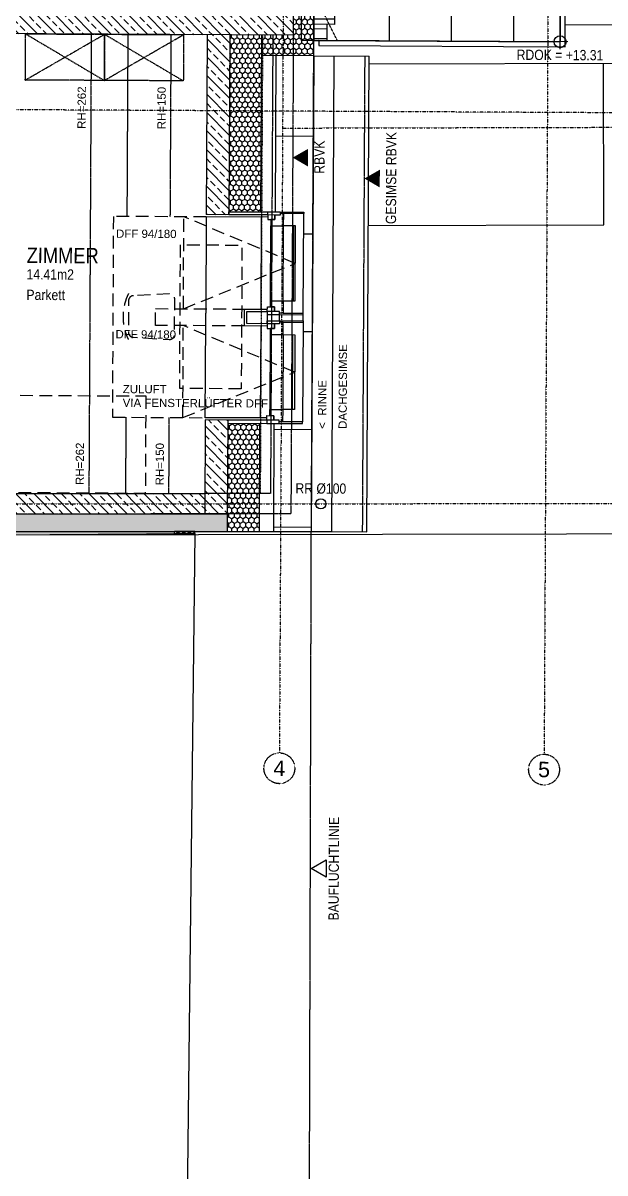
# Model space of a CAD drawing. Header units: millimetres. Extents: x -19411 to 51584, y -41547 to 69958.
# Drawn here: x 1281 to 6953, y 8478 to 19682 of the extents above; entities that cross this region are included whole.
import ezdxf
from ezdxf.enums import TextEntityAlignment as Align

# ---------------------------------------------------------------- set-up
doc = ezdxf.new("R2010")
doc.units = ezdxf.units.MM
for name, pattern in [('HIDDEN2', [0.1875, 0.125, -0.0625]), ('STRICHLINIE', [0.75, 0.5, -0.25]), ('STRICHPUNKT', [1, 0.5, -0.25, 0, -0.25])]:
    doc.linetypes.add(name, pattern=pattern)
for name, color, linetype in [('00-TXT---------M0', 251, 'Continuous'), ('00_HLP---------M0', 251, 'Continuous'), ('00_HLP-G00-L05-M0', 6, 'Continuous'), ('00_UCS-G00-L05-M0', 6, 'Continuous'), ('01-BFL-G00-L05-M0', 251, 'Continuous'), ('01-HID-G00-L05-ENTWÄSSERUNG', 251, 'HIDDEN2'), ('01-SYM-G00-L05-M0', 251, 'Continuous'), ('01-TXT---------M0', 251, 'Continuous'), ('01-TXT---------PP', 1, 'Continuous'), ('01-TXT-G00-L05-M0', 1, 'Continuous'), ('02-ANS-G00-L05-M0', 251, 'Continuous'), ('02-ANS-G00-L05-Rigol', 251, 'Continuous'), ('02-AXO-G00-L05-M0', 251, 'STRICHPUNKT'), ('02-DIM-G00-L05-BEHÖRDE', 251, 'Continuous'), ('02-FIL-G00-L05-LILA', 251, 'Continuous'), ('02-FIL-G00-L05-M0', 251, 'Continuous'), ('02-FIL-G00-L05-PLATTENBELAG', 251, 'Continuous'), ('02-FIL-G00-L05-STB', 251, 'Continuous'), ('02-HID---------M0', 251, 'HIDDEN2'), ('02-HID-G00-L05-M0', 251, 'HIDDEN2'), ('02-TWA---------M0', 251, 'Continuous'), ('02-TWA-G00-L05-M0', 251, 'Continuous'), ('02-TWB-G00-L05-M0', 251, 'Continuous'), ('02-WDA-G00-L05-M0', 251, 'Continuous'), ('02-ZWA---------M0', 251, 'Continuous'), ('02-ZWA-G00-L05-M0', 251, 'Continuous'), ('03-SYM-G00-L05-M0', 251, 'Continuous'), ('04-STO---------M0', 251, 'Continuous'), ('04-SYM---------EP', 251, 'Continuous'), ('04-SYM-G00-L05-EP', 251, 'Continuous'), ('04-TXT-G00-L05-M0', 251, 'Continuous'), ('07_MOB-G00-L05-M0', 251, 'HIDDEN2'), ('09-VER-G00-L05-GRUNDSTÜCKSGRENZE', 161, 'Continuous')]:
    doc.layers.add(name, color=color, linetype=linetype)
doc.styles.add('ARIAL', font='arial.ttf', dxfattribs={"width": 0.85})
doc.styles.get("Standard").update_dxf_attribs({"font": 'arial.ttf'})
pattern_1 = [(134.70755, (-35291.17, -23129.93), (-90.25976, -89.34302), []), (134.70755, (-35290.71, -23040.13), (-90.25976, -89.34302), [63.5, -31.75])]
pattern_2 = [(89.70755, (-35291.17, -23129.933), (-27.252854, 47.764726), [31.75, -63.5]), (209.70755, (-35291.17, -23129.933), (-27.73904, -47.484027), [31.75, -63.5]), (149.70755, (-35291.17, -23129.933), (-54.991893, 0.280699), [-63.5, 31.75])]
pattern_3 = [(359.70755, (-35291.17, -23129.93), (0.48618, 95.24876), [])]

# ---------------------------------------------------------------- blocks, each defined once
blk = doc.blocks.new('01-SQM')
at = {"layer": '01-TXT---------M0', "color": 1, "style": 'ARIAL', "width": 0.85}
blk.add_attdef('ROOM', (0, 0), '', height=0.15, dxfattribs=at)
blk.add_attdef('AREA', text='', height=0.1, dxfattribs=at).set_placement((0, -0.06), align=Align.TOP_LEFT)
at = {"layer": '01-TXT---------PP', "color": 1, "style": 'ARIAL', "width": 0.85}
blk.add_attdef('NR', text='', height=0.15, dxfattribs=at).set_placement((-0.117, 0), align=Align.RIGHT)
blk.add_attdef('FLOOR', text='', height=0.1, dxfattribs=at).set_placement((0, -0.26), align=Align.TOP_LEFT)
blk = doc.blocks.new('03-rar')
blk.add_circle((0, 0), 0.05)
at = {"layer": '01-TXT---------M0', "color": 8, "style": 'ARIAL', "width": 0.85}
blk.add_attdef('RR', text='', height=0.1, dxfattribs=at).set_placement((0, 0.1), align=Align.CENTER)
blk = doc.blocks.new('DFF_94_Doppelt_55°')
at = {"layer": '00_HLP---------M0'}
for points in [[(0, 0.98), (0, 0.04)], [(0, 0.04), (0, -0.04)], [(0, -0.98), (0, -0.04)]]:
    blk.add_lwpolyline(points, dxfattribs=at)
at = {"layer": '02-HID---------M0'}
for points in [[(0.218, 0.978), (-0.87, 0.53), (0.218, 0.082)], [(0, -0.978), (0.905, -0.978), (0.905, 0.978), (0, 0.978)], [(0.218, 0.978), (0.218, 0.082)], [(-0.377, 0.082), (0.49, 0.082), (0.49, -0.082), (-0.377, -0.082)], [(0.218, -0.082), (-0.87, -0.53), (0.218, -0.978)], [(0.218, -0.082), (0.218, -0.978)]]:
    blk.add_lwpolyline(points, dxfattribs=at)
at = {"layer": '02-TWA---------M0'}
for points in [[(-0.22, 1), (0, 1)], [(-0.22, -1), (0, -1)]]:
    blk.add_lwpolyline(points, dxfattribs=at)
at = {"layer": '02-ZWA---------M0'}
for points in [[(-0.6, 0.978), (0, 0.978)], [(-0.6, 0.082), (-0.377, 0.082), (-0.377, -0.082), (-0.6, -0.082)], [(-0.6, -0.978), (0, -0.978)]]:
    blk.add_lwpolyline(points, dxfattribs=at)
blk.add_lwpolyline([(-0.6, 0.06), (-0.4, 0.06), (-0.4, -0.06), (-0.6, -0.06)], close=True, dxfattribs=at)
at = {"layer": '04-STO---------M0'}
for points in [[(-0.63, 0.955), (-0.63, 0.895), (-0.755, 0.895), (-0.755, 1.015), (-0.72, 1.015), (-0.72, 1), (-0.67, 1), (-0.67, 0.955), (-0.63, 0.955)], [(-0.6, 1), (-0.6, 1.03), (-0.72, 1.03), (-0.72, 1)], [(-0.6, 1), (-0.6, 0.955), (-0.67, 0.955), (-0.67, 1)], [(-0.63, 0.105), (-0.63, 0.165), (-0.755, 0.165), (-0.755, 0.045), (-0.72, 0.045), (-0.72, 0.06), (-0.67, 0.06), (-0.67, 0.105), (-0.63, 0.105)], [(-0.6, 0.06), (-0.6, 0.03), (-0.72, 0.03), (-0.72, 0.06)], [(-0.6, 0.06), (-0.6, 0.105), (-0.67, 0.105), (-0.67, 0.06)], [(-0.63, -0.105), (-0.63, -0.165), (-0.755, -0.165), (-0.755, -0.045), (-0.72, -0.045), (-0.72, -0.06), (-0.67, -0.06), (-0.67, -0.105), (-0.63, -0.105)], [(-0.6, -0.06), (-0.6, -0.03), (-0.72, -0.03), (-0.72, -0.06)], [(-0.6, -0.06), (-0.6, -0.105), (-0.67, -0.105), (-0.67, -0.06)], [(-0.63, -0.955), (-0.63, -0.895), (-0.755, -0.895), (-0.755, -1.015), (-0.72, -1.015), (-0.72, -1), (-0.67, -1), (-0.67, -0.955), (-0.63, -0.955)], [(-0.6, -1), (-0.6, -1.03), (-0.72, -1.03), (-0.72, -1)], [(-0.6, -1), (-0.6, -0.955), (-0.67, -0.955), (-0.67, -1)]]:
    blk.add_lwpolyline(points, close=True, dxfattribs=at)
for points in [[(-0.6, 1), (-0.22, 1), (-0.22, 1.03), (-0.6, 1.03)], [(-0.72, 0.03), (-0.72, -0.03)], [(-0.6, -1), (-0.22, -1), (-0.22, -1.03), (-0.6, -1.03)]]:
    blk.add_lwpolyline(points, dxfattribs=at)
at = {"layer": '04-SYM---------EP'}
for points in [[(-0.72, 1.03), (-0.95, 1.03), (-0.95, 1.015)], [(-0.755, 0.045), (-0.95, 0.045), (-0.95, 1.015), (-0.755, 1.015)], [(-0.755, 0.165), (-0.87, 0.165), (-0.87, 0.895), (-0.755, 0.895)], [(-0.85, 0.895), (-0.85, 0.165)], [(-0.755, 0.165), (-0.755, 0.895)], [(-0.63, 0.165), (-0.63, 0.895)], [(-0.72, 0.03), (-0.95, 0.03), (-0.95, 0.045)], [(-0.95, 0.03), (-0.95, -0.03)], [(-0.72, -0.03), (-0.95, -0.03), (-0.95, -0.045)], [(-0.755, -0.045), (-0.95, -0.045), (-0.95, -1.015), (-0.755, -1.015)], [(-0.755, -0.165), (-0.87, -0.165), (-0.87, -0.895), (-0.755, -0.895)], [(-0.85, -0.895), (-0.85, -0.165)], [(-0.755, -0.165), (-0.755, -0.895)], [(-0.63, -0.165), (-0.63, -0.895)], [(-0.72, -1.03), (-0.95, -1.03), (-0.95, -1.015)]]:
    blk.add_lwpolyline(points, dxfattribs=at)
blk = doc.blocks.new('BETT_90')
blk.add_lwpolyline([(0, 0.95), (-0.35, 0.95), (-0.35, 1.3), (0, 1.3)], close=True)
at = {"flags": 128}
blk.add_lwpolyline([(-2.1, 0.95), (-2.1, 0), (0, 0), (0, 0.95)], close=True, dxfattribs=at)
for points in [[(-0.5, 0.85), (-0.5, 0.1)], [(-0.4, 0.775), (-0.15, 0.775), (-0.15, 0.175), (-0.4, 0.175)]]:
    blk.add_lwpolyline(points)
blk = doc.blocks.new('möbel_schreibtisch')
at = {"flags": 128}
blk.add_lwpolyline([(0, -0.1), (-0.6, -0.1), (-0.6, 1.3), (0, 1.3)], close=True, dxfattribs=at)
blk.add_lwpolyline([(-1.056, 0.802, 0.39805), (-1.103, 0.752), (-1.103, 0.447, 0.39805), (-1.056, 0.397), (-0.706, 0.377, 0.430564), (-0.653, 0.427), (-0.653, 0.772, 0.430564), (-0.706, 0.822)], format="xyb", close=True, dxfattribs=at)
blk.add_arc((-0.653, 0.599), 0.503, 153.4349, 206.5651)
blk = doc.blocks.new('01-HK3')
blk.add_lwpolyline([(0, 0), (0.0423, 0.0732), (-0.0423, 0.0732)], close=True)
at = {"color": 0, "style": 'ARIAL', "width": 0.85}
blk.add_attdef('HEIGHT', text='', height=0.05, dxfattribs=at).set_placement((0, 0.35), align=Align.TOP_CENTER)
blk = doc.blocks.new('01-hk4')
blk.add_lwpolyline([(0, 0, 0, 0.270625, 0), (0, 0.234375, 0.270625, 0.270625, 0)], format="xyseb")
at = {"layer": '00-TXT---------M0', "color": 8, "style": 'ARIAL', "width": 0.85}
blk.add_attdef('HEIGHT', text='', height=0.1, dxfattribs=at).set_placement((0, 0.35), align=Align.CENTER)
blk = doc.blocks.new('01-HK2')
for p, q in [((0.098, 0), (-0.098, 0)), ((0, -0.098), (0, 0.098))]:
    blk.add_line(p, q)
blk.add_circle((0, 0), 0.0773)
at = {"layer": '01-TXT---------M0', "color": 8, "style": 'ARIAL', "width": 0.85}
blk.add_attdef('HEIGHT', text='', height=0.1, rotation=360, dxfattribs=at).set_placement((0, 0.132), align=Align.BOTTOM_CENTER)

msp = doc.modelspace()

# ---------------------------------------------------------------- hatches: boundary and pattern name
at = {"layer": '02-ANS-G00-L05-Rigol'}
h = msp.add_hatch(dxfattribs=at)
h.set_pattern_fill('ANSI31', color=256, scale=30, angle=422.04654128, style=0)
h.set_pattern_definition(pattern_3)
h.paths.add_polyline_path([(4116.3007, 19669.418), (4117.3216, 19869.4154), (4317.3189, 19868.3946), (4316.2981, 19668.3972)])
h = msp.add_hatch(dxfattribs=at)
h.set_pattern_fill('ANSI31', color=256, scale=30, angle=422.04654128, style=0)
h.set_pattern_definition(pattern_3)
h.paths.add_polyline_path([(4116.3007, 19669.418), (4115.4966, 19511.8878), (4245.4949, 19511.2242), (4246.299, 19668.7545)])
at = {"layer": '02-FIL-G00-L05-LILA'}
h = msp.add_hatch(dxfattribs=at)
h.set_pattern_fill('HONEY', color=256, scale=10, angle=197.04654128, style=0)
h.set_pattern_definition(pattern_2)
h.paths.add_polyline_path([(3605.7585, 19564.4902), (3604.7376, 19364.4929), (4114.731, 19361.8897), (4120.1415, 20421.8759), (3920.1441, 20422.8967), (3919.8378, 20362.8975), (3915.7545, 19562.9079)])
h = msp.add_hatch(dxfattribs=at)
h.set_pattern_fill('HONEY', color=256, scale=10, angle=197.04654128, style=0)
h.set_pattern_definition(pattern_2)
h.paths.add_polyline_path([(3286.9705, 17843.595), (3596.9665, 17842.0127), (3605.7585, 19564.4902), (3295.7625, 19566.0725)])
h = msp.add_hatch(dxfattribs=at)
h.set_pattern_fill('HONEY', color=256, scale=10, angle=197.04654128, style=0)
h.set_pattern_definition(pattern_2)
h.paths.add_polyline_path([(-5189.0503, 14726.4761), (3271.0707, 14728.5918), (3271.9384, 14898.592), (-4988.1709, 14896.5264), (-4983.3638, 15838.3132), (-4983.3726, 15838.3132), (-4983.0663, 15898.3125), (-5183.0637, 15899.3333)])
h = msp.add_hatch(dxfattribs=at)
h.set_pattern_fill('HONEY', color=256, scale=10, angle=197.04654128, style=0)
h.set_pattern_definition(pattern_2)
h.paths.add_polyline_path([(3271.0707, 14728.5918), (3581.0751, 14728.6694), (3586.4518, 15782.0395), (3276.4559, 15783.6218), (3271.9384, 14898.592)])
h = msp.add_hatch(dxfattribs=at)
h.set_pattern_fill('HONEY', color=256, scale=10, angle=197.04654128, style=0)
h.set_pattern_definition(pattern_2)
h.paths.add_polyline_path([(-4989.0474, 14726.5261), (-4989.2677, 14683.3644), (2755.7575, 14707.1628), (2755.8669, 14728.463)])
h = msp.add_hatch(dxfattribs=at)
h.set_pattern_fill('HONEY', color=256, scale=10, angle=197.04654128, style=0)
h.set_pattern_definition(pattern_2)
h.paths.add_polyline_path([(2755.8669, 14728.463), (2755.7575, 14707.1628), (2955.7668, 14708.513), (2955.8689, 14728.513)])
at = {"layer": '02-FIL-G00-L05-M0'}
h = msp.add_hatch(dxfattribs=at)
h.set_pattern_fill('ANSI31,_O', color=256, scale=300, angle=422.04654128)
h.set_pattern_definition([(359.7075, (-35291.2, -23129.9), (4.862, 952.488), [])])
h.paths.add_polyline_path([(4114.731, 19361.8897), (3744.7358, 19363.7783), (3736.9647, 17841.2981), (3786.964, 17841.0429), (4016.5713, 17839.8709), (4016.4948, 17824.8711), (4011.5437, 16854.8837), (4011.4671, 16839.8839), (4011.1609, 16779.8847), (4011.0843, 16764.8849), (4006.1332, 15794.8975), (4006.0567, 15779.8977), (3776.4494, 15781.0697), (3726.45, 15781.3249), (3721.0772, 14728.7044), (4091.0824, 14728.7969)])
at = {"layer": '02-FIL-G00-L05-STB'}
h = msp.add_hatch(dxfattribs=at)
h.set_pattern_fill('ANSI33', color=256, scale=20, angle=197.04654128, style=0)
h.set_pattern_definition(pattern_1)
h.paths.add_polyline_path([(295.8016, 19581.3852), (3915.7545, 19562.9079), (3919.8378, 20362.8975), (3839.8389, 20363.3059), (3719.8404, 20363.9184), (3716.7779, 19763.9262), (296.8224, 19781.3826)])
h = msp.add_hatch(dxfattribs=at)
h.set_pattern_fill('ANSI33', color=256, scale=20, angle=197.04654128, style=0)
h.set_pattern_definition(pattern_1)
h.paths.add_polyline_path([(3066.8203, 17814.7183), (3286.8174, 17813.5954), (3286.9705, 17843.595), (3295.7625, 19566.0725), (3075.7654, 19567.1955)])
h = msp.add_hatch(dxfattribs=at)
h.set_pattern_fill('ANSI33', color=256, scale=20, angle=197.04654128, style=0)
h.set_pattern_definition(pattern_1)
h.paths.add_polyline_path([(-4988.1709, 14896.5264), (3051.9353, 14898.537), (3052.9561, 15098.5373), (-4787.156, 15096.5766), (-4783.3752, 15837.2924), (-4983.3638, 15838.3132)])
h = msp.add_hatch(dxfattribs=at)
h.set_pattern_fill('ANSI33', color=256, scale=20, angle=197.04654128, style=0)
h.set_pattern_definition(pattern_1)
h.paths.add_polyline_path([(3051.9353, 14898.537), (3271.9384, 14898.592), (3276.609, 15813.6214), (3056.6119, 15814.7444)])

# ---------------------------------------------------------------- linework, layer by layer
at = {"layer": '00_HLP-G00-L05-M0', "linetype": 'HIDDEN2', "ltscale": 2}
for points in [[(2296.7155, 17796.1488), (2305.7754, 19571.1257)], [(2282.9538, 15100.0474), (2286.7367, 15841.1743)]]:
    msp.add_lwpolyline(points, dxfattribs=at)
at = {"layer": '01-BFL-G00-L05-M0', "linetype": 'STRICHLINIE'}
msp.add_lwpolyline([(34204.505, 5274.5294), (4064.9686, 5274.5294), (4090.5658, 14627.5817), (4117.1772, 19858.7301), (34258.8158, 19933.5918), (34204.5022, 14707.7707), (34204.505, 5274.5294)], close=True, dxfattribs=at)
at = {"layer": '01-HID-G00-L05-ENTWÄSSERUNG'}
msp.add_lwpolyline([(4344.2598, 19510.7201), (4216.8098, 19768.9063), (6076.8157, 23441.928)], dxfattribs=at)
at = {"layer": '02-ANS-G00-L05-M0'}
for p, q in [((4631.0754, 14726.0406), (4654.724, 19359.1334)), ((4091.0824, 14728.7969), (4631.0754, 14726.0406))]:
    msp.add_line(p, q, dxfattribs=at)
at = {"layer": '02-ANS-G00-L05-M0', "color": 253}
for points in [[(6763.7063, 32868.5575), (7343.7323, 32872.1729), (7336.4566, 31446.7612), (29530.2426, 31501.8833), (29451.5348, 19341.6503), (19528.66, 19317.0051), (19532.3855, 17817.0098), (9942.4151, 17793.1914), (9938.6896, 19293.1868), (4654.3204, 19280.0621)], [(6566.3091, 19664.8121), (10317.7446, 19674.1294), (10321.4701, 18174.134), (19151.4429, 18196.0648), (19147.7174, 19696.0602), (29453.9944, 19721.6576)], [(4646.3065, 17710.0374), (6942.5982, 17715.7406), (6938.6988, 19285.7358)]]:
    msp.add_lwpolyline(points, dxfattribs=at)
at = {"layer": '02-ANS-G00-L05-M0'}
for points in [[(4115.4966, 19511.8878), (6515.4654, 19499.6377), (6535.5759, 23439.5863), (4135.6072, 23451.8364)], [(4165.2408, 19461.6332), (6565.2095, 19449.3831), (6585.8305, 23489.3305), (4185.8618, 23501.5806), (4185.6066, 23451.5812), (6535.5759, 23439.5863), (6515.4654, 19499.6377), (4165.496, 19511.6325), (4165.2408, 19461.6332)], [(4114.731, 19361.8897), (4091.0824, 14728.7969)], [(4091.0824, 14728.7969), (4291.0798, 14727.7761), (4314.7284, 19360.8689)], [(4114.731, 19361.8897), (4654.724, 19359.1334)], [(3602.1301, 16894.474), (3606.6984, 17789.4623)], [(3596.7197, 15834.4878), (3601.2879, 16729.4761)]]:
    msp.add_lwpolyline(points, dxfattribs=at)
at = {"layer": '02-AXO-G00-L05-M0'}
for points in [[(3894.3993, 34970.8122), (3780.0651, 12571.104)], [(6474.3657, 34957.6433), (6360.0315, 12557.9351)], [(8241.9209, 18800.8164), (-12776.3058, 18908.0991)], [(3811.1341, 18657.966), (31799.3963, 18727.4797), (31799.3963, 18727.4797)], [(-12796.2816, 14994.5625), (20142.6215, 15002.8726)]]:
    msp.add_lwpolyline(points, dxfattribs=at)
for centre in [(3779.2995, 12421.1059), (6359.2658, 12407.9371)]:
    msp.add_circle(centre, 150, dxfattribs=at)
at = {"layer": '02-FIL-G00-L05-PLATTENBELAG'}
for points in [[(4870.5976, 23448.0848), (4850.4871, 19508.1362)], [(5475.5897, 23444.9968), (5455.4792, 19505.0481)], [(6080.5819, 23441.9087), (6060.4713, 19501.9601)]]:
    msp.add_lwpolyline(points, dxfattribs=at)
at = {"layer": '02-HID-G00-L05-M0', "ltscale": 0.5}
msp.add_line((3615.7584, 19564.4392), (3592.9666, 15099.2078), dxfattribs=at)
at = {"layer": '02-HID-G00-L05-M0'}
msp.add_line((4591.0759, 14726.2448), (4614.7245, 19359.3376), dxfattribs=at)
for points in [[(4115.4966, 19511.8878), (3995.4982, 19512.5003), (4015.6088, 23452.4489), (4135.6072, 23451.8364)], [(3915.7545, 19562.9079), (3891.9473, 14898.7471), (-5188.1826, 14896.4763), (-5188.1826, 14896.4763)], [(1945.7801, 19572.9632), (1922.94, 15098.2547)], [(2716.71, 17794.0051), (2725.77, 19568.9819)], [(3715.7571, 19563.9288), (3692.9686, 15099.3319), (3052.9561, 15098.5373)], [(2702.9511, 15098.4498), (2706.7313, 15839.0305)]]:
    msp.add_lwpolyline(points, dxfattribs=at)
at = {"layer": '02-TWA-G00-L05-M0'}
msp.add_line((-4787.156, 15096.5766), (3052.9561, 15098.5373), dxfattribs=at)
for points in [[(3915.7545, 19562.9079), (3919.7868, 20352.8977)], [(3915.7545, 19562.9079), (295.8016, 19581.3852)], [(3075.7654, 19567.1955), (3066.8203, 17814.7183)], [(3295.7625, 19566.0725), (3286.8174, 17813.5954)], [(-4983.3638, 15838.3132), (-4988.1709, 14896.5264), (3271.9384, 14898.592)], [(3056.6119, 15814.7444), (3051.9353, 14898.537)], [(3276.609, 15813.6214), (3271.9384, 14898.592)]]:
    msp.add_lwpolyline(points, dxfattribs=at)
at = {"layer": '02-TWB-G00-L05-M0'}
msp.add_lwpolyline([(-8063.2161, -41546.9329), (-7977.4515, -4065.1076), (-7893.7496, 14635.2738), (2955.7668, 14708.513), (2802.7405, 1405.4336), (7654.3957, 1376.4136), (7730.4268, 5292.5499), (19093.6565, 5275.3907), (19093.6565, 5275.3907), (19078.7116, -6441.3012), (7645.6485, -6402.8028), (7689.037, -2284.2557), (2789.5785, -2269.8932), (2752.3198, -17771.8644)], dxfattribs=at)
at = {"layer": '02-WDA-G00-L05-M0'}
for p, q in [((4114.731, 19361.8897), (4120.1415, 20421.8759)), ((-5189.0503, 14726.4761), (4091.0824, 14728.7969))]:
    msp.add_line(p, q, dxfattribs=at)
for points in [[(3605.7585, 19564.4902), (3596.9665, 17842.0127)], [(4114.731, 19361.8897), (3604.7376, 19364.4929)], [(3586.4518, 15782.0395), (3581.0751, 14728.6694)], [(3271.9384, 14898.592), (3271.0707, 14728.5918)]]:
    msp.add_lwpolyline(points, dxfattribs=at)
msp.add_lwpolyline([(2755.8669, 14728.463), (2755.7575, 14707.1628), (2955.7668, 14708.513), (2955.8689, 14728.513)], close=True, dxfattribs=at)
at = {"layer": '02-ZWA-G00-L05-M0'}
for points in [[(3744.7358, 19363.7783), (3736.9647, 17841.2981)], [(3726.45, 15781.3249), (3721.0772, 14728.7044)], [(3581.0751, 14728.6694), (3721.0772, 14728.7044)]]:
    msp.add_lwpolyline(points, dxfattribs=at)
at = {"layer": '03-SYM-G00-L05-M0'}
for points in [[(4116.3007, 19669.418), (4117.3216, 19869.4154), (4317.3189, 19868.3946), (4316.2981, 19668.3972)], [(4116.3007, 19669.418), (4115.4966, 19511.8878), (4245.4949, 19511.2242), (4246.299, 19668.7545)]]:
    msp.add_lwpolyline(points, close=True, dxfattribs=at)
at = {"layer": '07_MOB-G00-L05-M0'}
for points in [[(1305.7885, 19576.2299), (2075.7784, 19572.2997), (2073.4815, 19122.3055), (1303.4916, 19126.2358)], [(2075.7784, 19572.2997), (2845.7684, 19568.3694), (2843.4715, 19118.3753), (2073.4815, 19122.3055)]]:
    msp.add_lwpolyline(points, close=True, dxfattribs=at)
for points in [[(1303.4916, 19126.2358), (2075.7784, 19572.2997)], [(1305.7885, 19576.2299), (2073.4815, 19122.3055)], [(2073.4815, 19122.3055), (2845.7684, 19568.3694)], [(2075.7784, 19572.2997), (2843.4715, 19118.3753)]]:
    msp.add_lwpolyline(points, dxfattribs=at)
at = {"layer": '09-VER-G00-L05-GRUNDSTÜCKSGRENZE'}
msp.add_lwpolyline([(46704.501, -15548.7947), (35541.4308, -15421.4983), (19046.2363, -15218.073), (19138.7033, 14725.9454), (-7779.3506, 14674.8743), (-7909.3457, 14675.5378), (-7826.8215, 30843.226), (-7817.0604, 32755.5627), (7176.712, 32871.7581), (29539.4687, 32927.2999), (29421.7814, 14744.8024), (29556, 14745.7099), (46704.4989, 14778.2454)], close=True, dxfattribs=at)

# ---------------------------------------------------------------- block references
at = {"layer": '01-SYM-G00-L05-M0'}
ref = msp.add_blockref('01-HK2', (6515.4654, 19499.6377), dxfattribs=dict(at, xscale=757.5757580544374, yscale=757.5757580544374, zscale=757.5757580544374, rotation=359.7075491075967))
ref.add_attrib('HEIGHT', 'RDOK = +13.31', dxfattribs={"layer": '01-TXT---------M0', "color": 8, "height": 100, "rotation": 359.7075491, "style": 'ARIAL', "width": 0.85}).set_placement((6514.3973, 19290.3772), align=Align.BOTTOM_CENTER)
ref = msp.add_blockref('01-hk4', (4608.6382, 18166.9477), dxfattribs=dict(at, xscale=-640.0000004397941, yscale=640.0000004301471, zscale=640.0000004327273, rotation=269.7075493245943))
ref.add_attrib('HEIGHT', 'GESIMSE RBVK', dxfattribs={"layer": '00-TXT---------M0', "color": 8, "extrusion": (0, 0, -1), "height": 100, "rotation": 90.29245067, "style": 'ARIAL', "text_generation_flag": 4, "width": 0.85}).set_placement((-4818.9135, 18171.5551), align=Align.TOP_CENTER)
ref = msp.add_blockref('01-hk4', (3909.6682, 18370.518), dxfattribs=dict(at, xscale=-640.0000004397941, yscale=640.0000004301471, zscale=640.0000004327273, rotation=269.7075493245943))
ref.add_attrib('HEIGHT', 'RBVK', dxfattribs={"layer": '00-TXT---------M0', "color": 8, "extrusion": (0, 0, -1), "height": 100, "rotation": 90.29245067, "style": 'ARIAL', "text_generation_flag": 4, "width": 0.85}).set_placement((-4119.9434, 18375.1254), align=Align.TOP_CENTER)
at = {"layer": '01-TXT-G00-L05-M0', "xscale": 1000, "yscale": 1000, "zscale": 1000, "rotation": 359.7075493177273}
msp.add_blockref('01-SQM', (1315.893, 17343.7438), dxfattribs=at).add_auto_attribs({'ROOM': 'ZIMMER', 'AREA': '14.41m2', 'FLOOR': 'Parkett'})
at = {"layer": '02-DIM-G00-L05-BEHÖRDE'}
ref = msp.add_blockref('01-HK3', (4089.8331, 11444.7931), dxfattribs=dict(at, xscale=-2000.000000016444, yscale=2000.000000014344, zscale=2000, rotation=269.7075493093878))
ref.add_attrib('HEIGHT', 'BAUFLUCHTLINIE', dxfattribs={"layer": '0', "color": 0, "extrusion": (0, 0, -1), "height": 100, "rotation": 90.29245069, "style": 'ARIAL', "text_generation_flag": 4, "width": 0.85}).set_placement((-4389.8292, 11443.2618), align=Align.BOTTOM_CENTER)
at = {"layer": '03-SYM-G00-L05-M0', "xscale": 1000, "yscale": 1000, "zscale": 1000, "rotation": 359.707549255196}
msp.add_blockref('03-rar', (4183.1343, 14997.2621), dxfattribs=at).add_auto_attribs({'RR': 'RR %%c100'})
at = {"layer": '04-SYM-G00-L05-EP', "xscale": 1000, "yscale": 1000, "zscale": 1000, "rotation": 179.7075493185612}
msp.add_blockref('DFF_94_Doppelt_55°', (3061.7161, 16814.7313), dxfattribs=at)
at = {"layer": '07_MOB-G00-L05-M0'}
for name, p, xscale, yscale, zscale, rotation in [('möbel_schreibtisch', (3408.6751, 16218.0719), 999.9999999999995, 999.9999999999995, 999.9999999999995, 359.707549352745), ('BETT_90', (372.9752, 15109.1111), -1000, 1000, 1000, 359.7075493152262)]:
    msp.add_blockref(name, p, dxfattribs=dict(at, xscale=xscale, yscale=yscale, zscale=zscale, rotation=rotation))

# ---------------------------------------------------------------- texts
at = {"layer": '00_UCS-G00-L05-M0', "insert": (2252.4936, 15941.3504), "char_height": 80, "width": 1463.6, "attachment_point": 7, "rotation": 359.70754929}
msp.add_mtext('{\\fArial|b0|i0|c0|p34;ZULUFT \\PVIA FENSTERLÜFTER DFF}', dxfattribs=at)
at = {"layer": '01-TXT-G00-L05-M0', "char_height": 80, "width": 1460, "attachment_point": 7}
for s, insert, rotation in [('{\\fArial|b0|i0|c0|p34;RH=262}', (1892.3132, 18650.5217), 89.7075), ('{\\fArial|b0|i0|c0|p34;RH=150}', (2671.0609, 18646.5467), 89.70754932), ('{\\fArial|b0|i0|c0|p34;RH=262}', (1874.6031, 15180.8638), 89.7075), ('{\\fArial|b0|i0|c0|p34;RH=150}', (2653.3454, 15176.8889), 89.70754932)]:
    msp.add_mtext(s, dxfattribs=dict(at, insert=insert, rotation=rotation))
at = {"layer": '02-AXO-G00-L05-M0', "char_height": 150, "width": 246.7, "attachment_point": 5, "rotation": 359.7075}
for s, insert in [('{\\fArial|b0|i0|c0|p34;4}', (3779.2995, 12421.1059)), ('{\\fArial|b0|i0|c0|p34;5}', (6359.2658, 12407.9371))]:
    msp.add_mtext(s, dxfattribs=dict(at, insert=insert))
at = {"layer": '03-SYM-G00-L05-M0', "char_height": 80, "attachment_point": 4, "rotation": 89.70754932}
for s, insert, width in [('{\\fArial|b0|i0|c0|p34;DACHGESIMSE}', (4396.1827, 15727.2526), 1767.594517), ('{\\fArial|b0|i0|c0|p34;<  RINNE}', (4196.1853, 15728.2734), 1253.99359)]:
    msp.add_mtext(s, dxfattribs=dict(at, insert=insert, width=width))
at = {"layer": '04-TXT-G00-L05-M0', "char_height": 80, "width": 1463.6, "attachment_point": 1, "rotation": 359.70754932}
for insert in [(2187.6891, 17670.0292), (2182.6869, 16690.042)]:
    msp.add_mtext('{\\fArial|b0|i0|c0|p34;DFF 94/180}', dxfattribs=dict(at, insert=insert))

doc.saveas('drawing.dxf')
